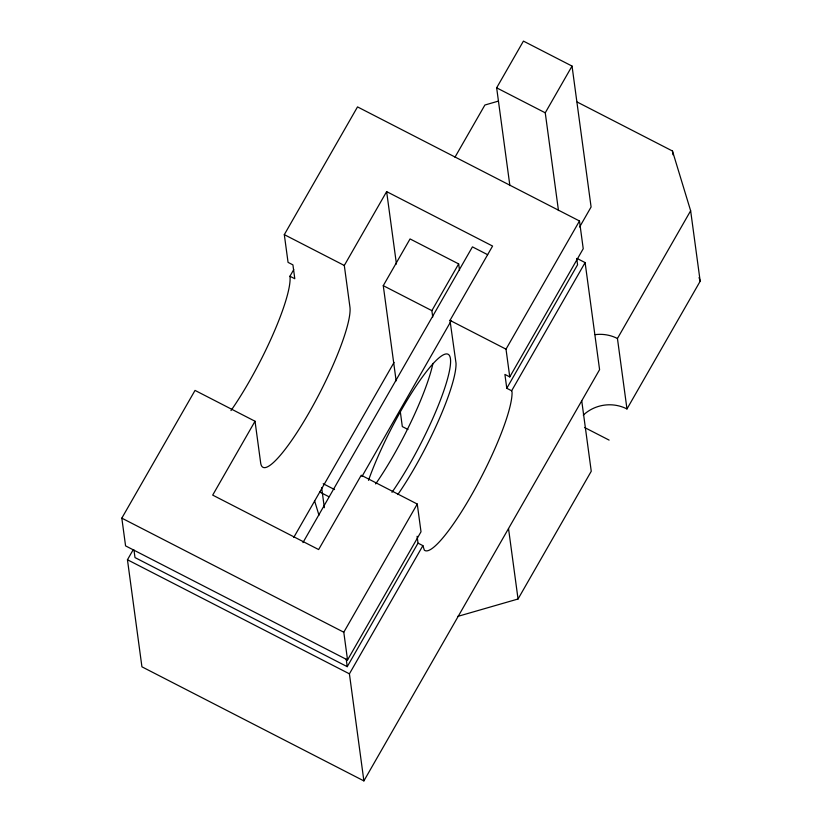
<?xml version="1.0" encoding="UTF-8"?>
<svg xmlns="http://www.w3.org/2000/svg" width="822" height="822" viewBox="0 0 822 822"><rect width="100%" height="100%" fill="white"/><g stroke="black" fill="none" stroke-linecap="round" stroke-linejoin="round"><path stroke-width="1.23" d="M255.026 421.244L212.693 495.111L318.638 549.558L361.228 475.239L417.257 504.04L421.008 531.772L347.542 659.963L125.571 545.88L121.82 518.148L195.03 390.409L255.026 421.244L260.656 462.858A92.567 16.532 -62.8 0 0 309.041 412.706A92.567 16.532 -62.8 0 0 349.936 307.079L344.305 265.475L386.638 191.608L492.584 246.055L449.994 320.375L456.015 363.221A92.567 16.532 -62.8 0 1 397.817 494.556M293.752 269.585L289.94 276.243L294.8 278.74L292.92 264.869L288.06 262.372L284.309 234.64L357.519 106.901L579.479 220.984L583.23 248.717L509.763 376.908L504.903 374.411L506.784 388.282L511.644 390.779L512.044 392.022A92.567 16.532 -62.8 0 1 474.315 490.097A92.567 16.532 -62.8 0 1 424.327 550.113L422.888 545.644L418.018 543.147L417.093 536.283M577.136 258.498L585.11 262.588L599.587 369.653L363.889 780.9L141.929 666.817L127.451 559.751L133.185 549.754M454.967 157.218L484.888 105.021L498.44 101.106M396.142 380.874L383.268 285.666L410.055 238.935L458.655 263.913L459.519 270.263M509.866 185.577L496.652 87.831L523.429 41.1L572.04 66.079L591.09 206.99L579.613 227.016M293.742 537.454L394.046 362.43M432.732 316.994L431.869 310.644L458.655 263.913M558.467 210.555L545.253 112.809L572.04 66.079M302.948 542.602L472.434 246.877L487.672 254.707M361.968 476.503L451.165 320.857M347.542 659.963L343.791 632.221L417.257 504.04M509.763 376.908L506.013 349.165L579.479 220.984M133.965 550.01L134.993 557.573L347.233 666.663L418.018 543.147M506.784 388.282L577.568 264.766L576.715 258.457M363.889 780.9L349.412 673.835L422.888 545.644M511.644 390.779L585.11 262.588M583.281 415.141A37.031 35.295 -7.7 0 1 626.97 408.955L617.445 338.5L690.644 210.771L672.468 151.012L577.198 102.041M457.69 616.418L518.045 599.002L591.254 471.263L581.729 400.807M626.97 408.955L700.18 281.227L690.644 210.771M496.652 87.831L545.253 112.809M284.309 234.64L344.305 265.475M383.268 285.666L431.869 310.644M449.994 320.375L506.013 349.165M584.534 427.481L609.112 440.109M407.969 429.474L402.318 426.577L400.263 411.339M323.21 483.726L334.554 489.552M319.768 492.039L328.882 496.714M121.82 518.148L343.791 632.221M127.451 559.751L349.412 673.835M699.06 277.569L700.18 281.227M314.507 500.567L318.967 515.199M672.468 151.012L672.971 154.783M508.52 528.546L518.045 599.002M386.638 191.608L396.44 264.037M346.206 659.1L347.233 666.663M321.628 487.59L324.351 507.719M595.231 334.636A37.031 35.295 -7.7 0 1 617.445 338.5M289.94 276.243A92.567 16.532 -62.8 0 1 230.982 410.568M368.492 480.367A92.567 16.532 -62.8 0 1 427.101 370.743A92.567 16.532 -62.8 0 1 446.973 380.853A92.567 16.532 -62.8 0 1 391.981 492.316M432.937 363.406A92.567 16.532 -62.8 0 1 375.654 483.932"/></g></svg>
